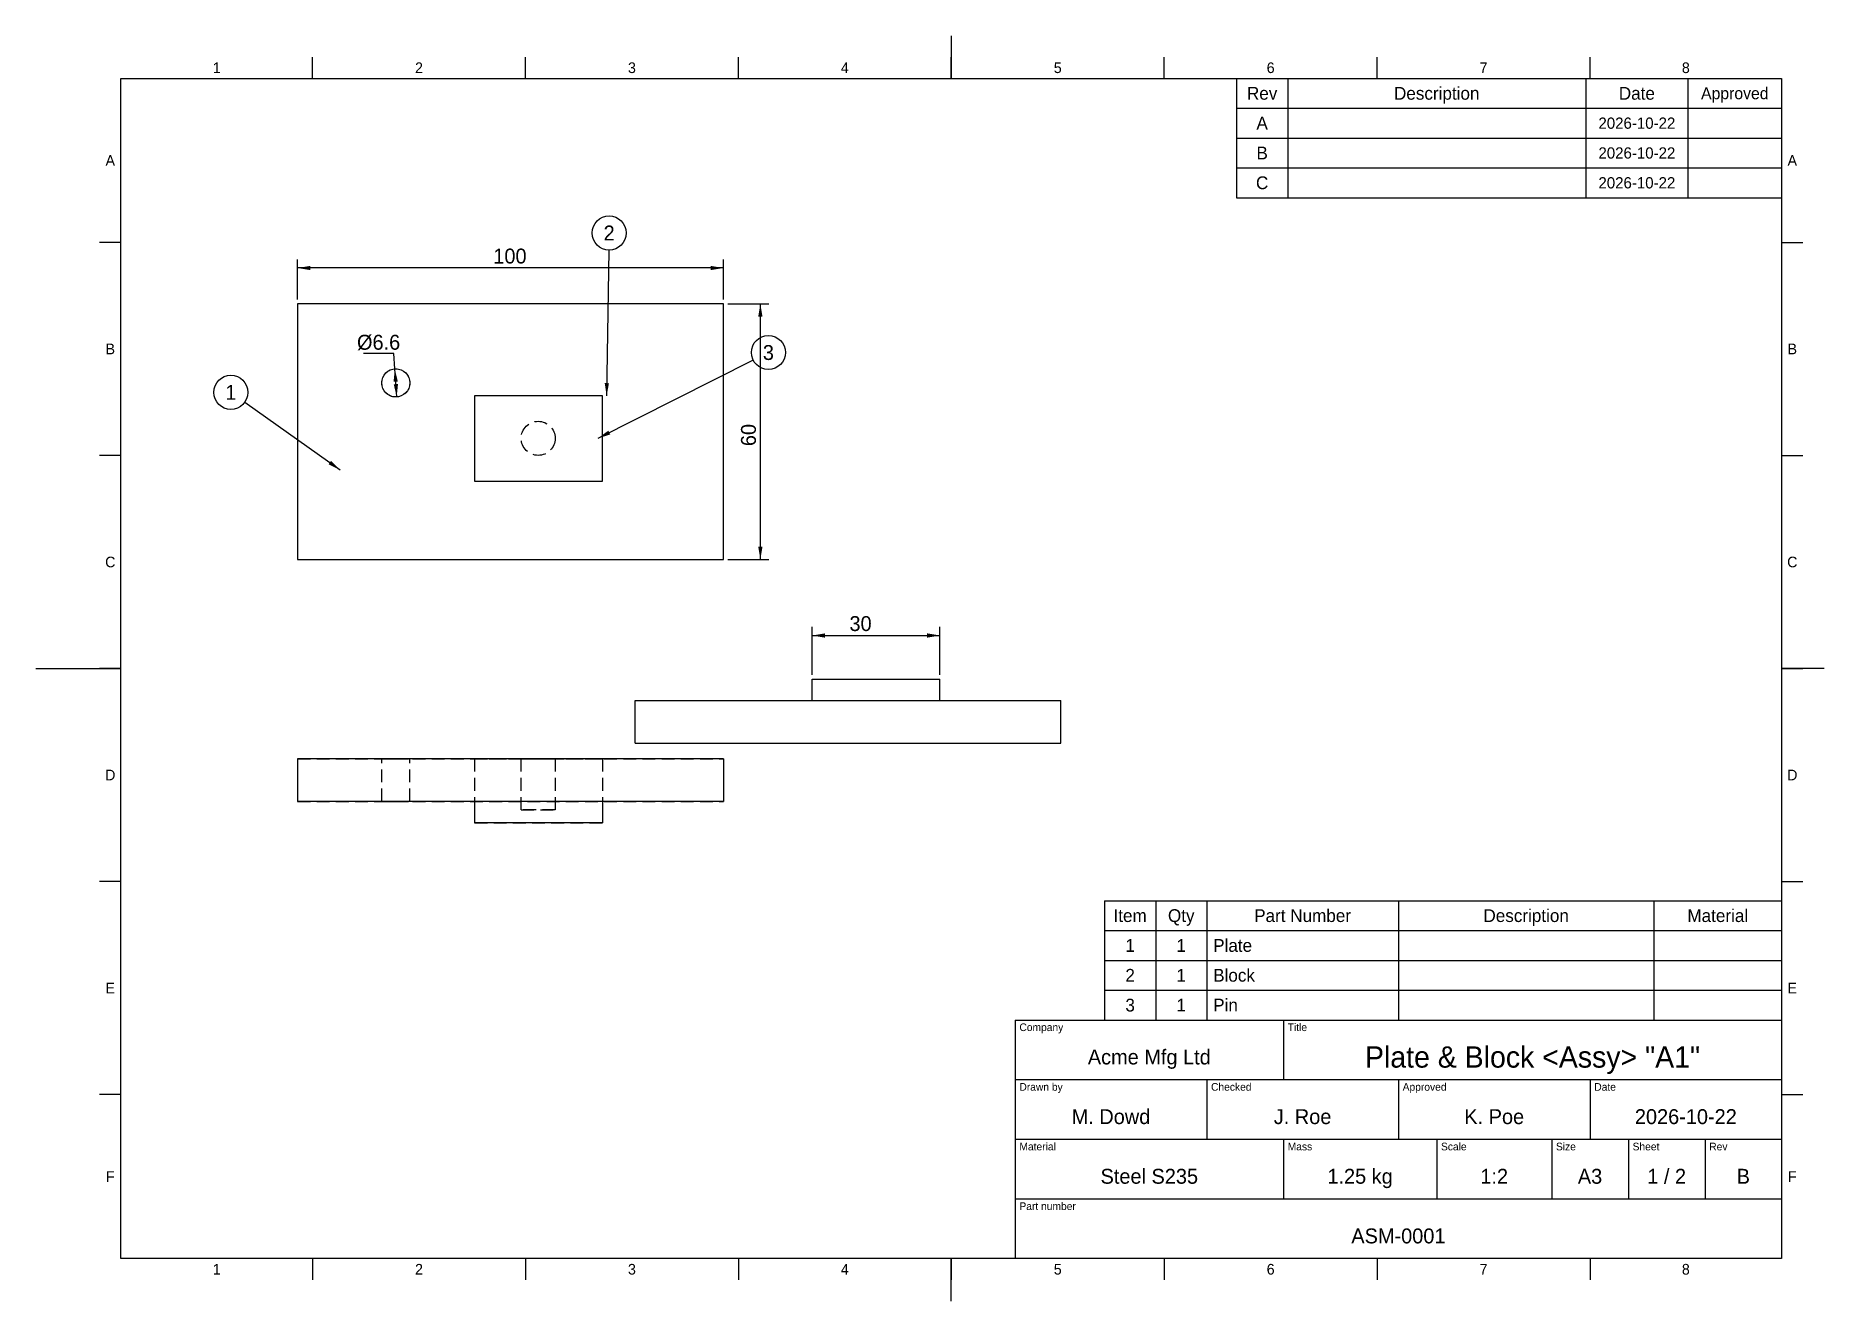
# Model space of a CAD drawing. Header units: millimetres. Extents: x 0 to 420, y 0 to 297.
import ezdxf
from ezdxf.enums import TextEntityAlignment as Align

# ---------------------------------------------------------------- set-up
doc = ezdxf.new("R2010")
doc.units = ezdxf.units.MM
doc.linetypes.add('HIDDEN', pattern=[4.5, 3, -1.5])
for name, color, linetype in [('BORDER', 7, 'CONTINUOUS'), ('DIM', 5, 'CONTINUOUS'), ('HIDDEN', 8, 'HIDDEN'), ('TEXT', 7, 'CONTINUOUS'), ('VISIBLE', 7, 'CONTINUOUS')]:
    doc.layers.add(name, color=color, linetype=linetype)

msp = doc.modelspace()

# ---------------------------------------------------------------- linework, layer by layer
at = {"layer": 'BORDER'}
for p, q in [((20, 287), (410, 287)), ((20, 10), (20, 287)), ((282, 287), (410, 287)), ((282, 287), (282, 259)), ((294, 287), (294, 259)), ((364, 287), (364, 259)), ((388, 287), (388, 259)), ((410, 287), (410, 10)), ((410, 287), (410, 259)), ((282, 280), (410, 280)), ((282, 273), (410, 273)), ((282, 266), (410, 266)), ((282, 259), (410, 259)), ((251, 94), (410, 94)), ((251, 94), (251, 66)), ((263, 94), (263, 66)), ((275, 94), (275, 66)), ((320, 94), (320, 66)), ((380, 94), (380, 66)), ((410, 94), (410, 66)), ((251, 87), (410, 87)), ((251, 80), (410, 80)), ((251, 73), (410, 73)), ((230, 66), (410, 66)), ((230, 66), (230, 10)), ((251, 66), (410, 66)), ((293, 66), (293, 52)), ((230, 52), (410, 52)), ((275, 52), (275, 38)), ((320, 52), (320, 38)), ((365, 52), (365, 38)), ((230, 38), (410, 38)), ((293, 38), (293, 24)), ((329, 38), (329, 24)), ((356, 38), (356, 24)), ((374, 38), (374, 24)), ((392, 38), (392, 24)), ((230, 24), (410, 24)), ((410, 10), (20, 10))]:
    msp.add_line(p, q, dxfattribs=at)
at = {"layer": 'DIM'}
for p, q in [((61.489474, 235.092105), (61.489474, 244.500639)), ((134.587911, 246.714832), (134.063804, 212.469844)), ((161.489474, 235.092105), (161.489474, 244.500639)), ((161.489474, 242.500639), (61.489474, 242.500639)), ((162.489474, 234.092105), (172.163474, 234.092105)), ((170.163474, 174.092105), (170.163474, 234.092105)), ((84.070301, 222.442772), (76.945301, 222.442772)), ((84.317514, 218.821489), (84.070301, 222.442772)), ((84.767029, 212.236814), (84.317514, 218.821489)), ((168.478088, 220.865353), (131.992155, 202.516965)), ((49.080053, 210.996729), (71.489474, 195.092105)), ((162.489474, 174.092105), (172.163474, 174.092105)), ((182.327254, 147.006762), (182.327254, 158.242656)), ((182.327254, 156.242656), (212.327254, 156.242656)), ((212.327254, 147.006762), (212.327254, 158.242656))]:
    msp.add_line(p, q, dxfattribs=at)
for points in [[(61.489474, 242.500639), (64.489474, 243.000639), (64.489474, 242.000639)], [(161.489474, 242.500639), (158.489474, 242.000639), (158.489474, 243.000639)], [(170.163474, 234.092105), (170.663474, 231.092105), (169.663474, 231.092105)], [(84.317514, 218.821489), (85.020678, 215.862509), (84.023, 215.794401)], [(84.767029, 212.236814), (84.063865, 215.195794), (85.061543, 215.263902)], [(134.063804, 212.469844), (133.609771, 215.477144), (134.609654, 215.461841)], [(131.992155, 202.516965), (134.447693, 204.311493), (134.896971, 203.418101)], [(71.489474, 195.092105), (68.753625, 196.420687), (69.3324, 197.236174)], [(170.163474, 174.092105), (169.663474, 177.092105), (170.663474, 177.092105)], [(182.327254, 156.242656), (185.327254, 156.742656), (185.327254, 155.742656)], [(212.327254, 156.242656), (209.327254, 155.742656), (209.327254, 156.742656)]]:
    msp.add_solid(points, dxfattribs=at)
at = {"layer": 'HIDDEN'}
for p, q in [((61.489474, 234.092105), (61.489474, 174.092105)), ((161.489474, 234.092105), (61.489474, 234.092105)), ((161.489474, 174.092105), (161.489474, 234.092105)), ((103.063804, 212.469844), (103.063804, 192.469844)), ((133.063804, 212.469844), (103.063804, 212.469844)), ((133.063804, 192.469844), (133.063804, 212.469844)), ((103.063804, 192.469844), (133.063804, 192.469844)), ((61.489474, 174.092105), (161.489474, 174.092105)), ((61.489474, 127.305495), (61.489474, 117.305495)), ((61.489474, 127.305495), (161.489474, 127.305495)), ((87.842272, 127.305495), (81.242272, 127.305495)), ((81.242272, 127.305495), (84.542272, 127.305495)), ((81.242272, 117.305495), (81.242272, 127.305495)), ((84.542272, 127.305495), (87.842272, 127.305495)), ((87.842272, 117.305495), (87.842272, 127.305495)), ((103.063804, 127.305495), (103.063804, 117.305495)), ((103.063804, 127.305495), (103.063804, 112.305495)), ((133.063804, 127.305495), (103.063804, 127.305495)), ((103.063804, 127.305495), (133.063804, 127.305495)), ((121.992155, 127.305495), (113.992155, 127.305495)), ((113.992155, 127.305495), (121.992155, 127.305495)), ((113.992155, 115.305495), (113.992155, 127.305495)), ((121.992155, 127.305495), (121.992155, 115.305495)), ((133.063804, 127.305495), (133.063804, 117.305495)), ((133.063804, 127.305495), (133.063804, 112.305495)), ((161.489474, 127.305495), (161.489474, 117.305495)), ((61.489474, 117.305495), (161.489474, 117.305495)), ((87.842272, 117.305495), (81.242272, 117.305495)), ((81.242272, 117.305495), (84.542272, 117.305495)), ((84.542272, 117.305495), (87.842272, 117.305495)), ((121.992155, 115.305495), (113.992155, 115.305495)), ((113.992155, 115.305495), (121.992155, 115.305495)), ((103.063804, 112.305495), (133.063804, 112.305495))]:
    msp.add_line(p, q, dxfattribs=at)
for centre, radius in [((84.542272, 215.529152), 3.3), ((117.992155, 202.516965), 4), ((117.992155, 202.516965), 4)]:
    msp.add_circle(centre, radius, dxfattribs=at)
at = {"layer": 'TEXT'}
for p, q in [((215, 297), (215, 287)), ((65, 287), (65, 292)), ((115, 287), (115, 292)), ((165, 287), (165, 292)), ((215, 287), (215, 292)), ((265, 287), (265, 292)), ((315, 287), (315, 292)), ((365, 287), (365, 292)), ((20, 248.5), (15, 248.5)), ((410, 248.5), (415, 248.5)), ((20, 198.5), (15, 198.5)), ((410, 198.5), (415, 198.5)), ((0, 148.5), (20, 148.5)), ((20, 148.5), (15, 148.5)), ((410, 148.5), (415, 148.5)), ((420, 148.5), (410, 148.5)), ((20, 98.5), (15, 98.5)), ((410, 98.5), (415, 98.5)), ((20, 48.5), (15, 48.5)), ((410, 48.5), (415, 48.5)), ((65, 10), (65, 5)), ((115, 10), (115, 5)), ((165, 10), (165, 5)), ((215, 10), (215, 5)), ((215, 0), (215, 10)), ((265, 10), (265, 5)), ((315, 10), (315, 5)), ((365, 10), (365, 5))]:
    msp.add_line(p, q, dxfattribs=at)
for centre in [(134.649123, 250.714364), (172.051657, 222.662463), (45.818104, 213.31183)]:
    msp.add_circle(centre, 4, dxfattribs=at)
at = {"layer": 'VISIBLE'}
for p, q in [((61.489474, 234.092105), (61.489474, 174.092105)), ((161.489474, 234.092105), (61.489474, 234.092105)), ((161.489474, 174.092105), (161.489474, 234.092105)), ((103.063804, 212.469844), (103.063804, 192.469844)), ((133.063804, 212.469844), (103.063804, 212.469844)), ((133.063804, 192.469844), (133.063804, 212.469844)), ((103.063804, 192.469844), (133.063804, 192.469844)), ((61.489474, 174.092105), (161.489474, 174.092105)), ((182.327254, 141.006762), (182.327254, 146.006762)), ((182.327254, 146.006762), (212.327254, 146.006762)), ((212.327254, 141.006762), (212.327254, 146.006762)), ((140.752924, 131.006762), (140.752924, 141.006762)), ((140.752924, 141.006762), (240.752924, 141.006762)), ((240.752924, 131.006762), (240.752924, 141.006762)), ((140.752924, 131.006762), (240.752924, 131.006762)), ((61.489474, 127.305495), (61.489474, 117.305495)), ((161.489474, 127.305495), (61.489474, 127.305495)), ((161.489474, 127.305495), (161.489474, 117.305495)), ((161.489474, 117.305495), (61.489474, 117.305495)), ((103.063804, 117.305495), (103.063804, 112.305495)), ((133.063804, 117.305495), (133.063804, 112.305495)), ((133.063804, 112.305495), (103.063804, 112.305495))]:
    msp.add_line(p, q, dxfattribs=at)
msp.add_circle((84.542272, 215.529152), 3.3, dxfattribs=at)

# ---------------------------------------------------------------- texts
at = {"layer": 'DIM'}
for s, p in [('100', (111.351213, 245.300639)), ('%%c6.6', (80.507801, 225.067772)), ('30', (193.688378, 159.042656))]:
    msp.add_text(s, height=3.5, dxfattribs=at).set_placement(p, align=Align.MIDDLE_CENTER)
msp.add_text('60', height=3.5, rotation=90, dxfattribs=at).set_placement((167.363474, 203.292465), align=Align.MIDDLE_CENTER)
at = {"layer": 'TEXT'}
for s, height, p in [('1', 2.5, (42.5, 289.5)), ('2', 2.5, (90, 289.5)), ('3', 2.5, (140, 289.5)), ('4', 2.5, (190, 289.5)), ('5', 2.5, (240, 289.5)), ('6', 2.5, (290, 289.5)), ('7', 2.5, (340, 289.5)), ('8', 2.5, (387.5, 289.5)), ('Rev', 3, (288, 283.5)), ('Description', 3, (329, 283.5)), ('Date', 3, (376, 283.5)), ('Approved', 2.767584, (399, 283.5)), ('A', 3, (288, 276.5)), ('2026-10-22', 2.638412, (376, 276.5)), ('A', 2.5, (17.5, 267.75)), ('B', 3, (288, 269.5)), ('2026-10-22', 2.638412, (376, 269.5)), ('A', 2.5, (412.5, 267.75)), ('C', 3, (288, 262.5)), ('2026-10-22', 2.638412, (376, 262.5)), ('2', 3.5, (134.649123, 250.714364)), ('B', 2.5, (17.5, 223.5)), ('3', 3.5, (172.051657, 222.662463)), ('B', 2.5, (412.5, 223.5)), ('1', 3.5, (45.818104, 213.31183)), ('C', 2.5, (17.5, 173.5)), ('C', 2.5, (412.5, 173.5)), ('D', 2.5, (17.5, 123.5)), ('D', 2.5, (412.5, 123.5)), ('Item', 3, (257, 90.5)), ('Qty', 3, (269, 90.5)), ('Part Number', 3, (297.5, 90.5)), ('Description', 3, (350, 90.5)), ('Material', 3, (395, 90.5)), ('1', 3, (257, 83.5)), ('1', 3, (269, 83.5)), ('2', 3, (257, 76.5)), ('1', 3, (269, 76.5)), ('E', 2.5, (17.5, 73.5)), ('E', 2.5, (412.5, 73.5)), ('3', 3, (257, 69.5)), ('1', 3, (269, 69.5)), ('Acme Mfg Ltd', 3.5, (261.5, 57.32)), ('Plate & Block <Assy> "A1"', 5, (351.5, 57.32)), ('M. Dowd', 3.5, (252.5, 43.32)), ('J. Roe', 3.5, (297.5, 43.32)), ('K. Poe', 3.5, (342.5, 43.32)), ('2026-10-22', 3.5, (387.5, 43.32)), ('F', 2.5, (17.5, 29.25)), ('Steel S235', 3.5, (261.5, 29.32)), ('1.25 kg', 3.5, (311, 29.32)), ('1:2', 3.5, (342.5, 29.32)), ('A3', 3.5, (365, 29.32)), ('1 / 2', 3.5, (383, 29.32)), ('B', 3.5, (401, 29.32)), ('F', 2.5, (412.5, 29.25)), ('ASM-0001', 3.5, (320, 15.32)), ('1', 2.5, (42.5, 7.5)), ('2', 2.5, (90, 7.5)), ('3', 2.5, (140, 7.5)), ('4', 2.5, (190, 7.5)), ('5', 2.5, (240, 7.5)), ('6', 2.5, (290, 7.5)), ('7', 2.5, (340, 7.5)), ('8', 2.5, (387.5, 7.5))]:
    msp.add_text(s, height=height, dxfattribs=at).set_placement(p, align=Align.MIDDLE_CENTER)
for s, p in [('Plate', (276.5, 83.5)), ('Block', (276.5, 76.5)), ('Pin', (276.5, 69.5))]:
    msp.add_text(s, height=3, dxfattribs=at).set_placement(p, align=Align.MIDDLE_LEFT)
for s, p in [('Company', (231, 65.2)), ('Title', (294, 65.2)), ('Drawn by', (231, 51.2)), ('Checked', (276, 51.2)), ('Approved', (321, 51.2)), ('Date', (366, 51.2)), ('Material', (231, 37.2)), ('Mass', (294, 37.2)), ('Scale', (330, 37.2)), ('Size', (357, 37.2)), ('Sheet', (375, 37.2)), ('Rev', (393, 37.2)), ('Part number', (231, 23.2))]:
    msp.add_text(s, height=1.8, dxfattribs=at).set_placement(p, align=Align.TOP_LEFT)

doc.saveas('drawing.dxf')
